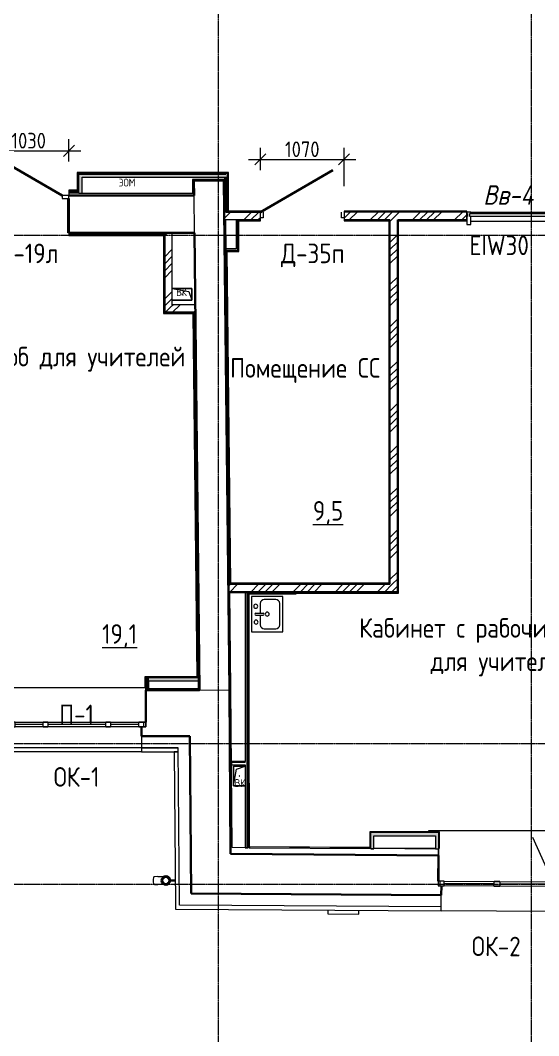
# Model space of a CAD drawing. Header units: millimetres. Extents: x -11345 to 411485, y -9810 to 73012.
# Drawn here: x 71372 to 77995, y -1941 to 11044 of the extents above; entities that cross this region are included whole.
import ezdxf

# ---------------------------------------------------------------- set-up
doc = ezdxf.new("R2010")
doc.units = ezdxf.units.MM
doc.linetypes.add('ADSK_Линия сетки', pattern=[25, 20, -2.5, 0, -2.5])
for name, color, linetype, lineweight in [('_ Окна', 7, 'Continuous', 9), ('Аннотация', 7, 'Continuous', 18), ('Витраж', 7, 'Continuous', 9), ('Двери', 7, 'Continuous', 9), ('Марки', 7, 'Continuous', 20), ('Марки дверей', 7, 'Continuous', 20), ('Марки окон', 7, 'Continuous', 20), ('Марки помещений', 7, 'Continuous', 20), ('Обобщенные модели', 7, 'Continuous', 18), ('Окна', 7, 'Continuous', 9), ('Оси', 253, 'Continuous', 9), ('Перекрытие', 7, 'Continuous', 9), ('Размеры', 7, 'Continuous', 5), ('Сантехника', 7, 'Continuous', 18), ('Стены внутренние', 7, 'Continuous', 18), ('Стены наружные', 7, 'Continuous', 18), ('Стены несущие', 7, 'Continuous', 30), ('Стены отделка', 7, 'Continuous', 30), ('Стены штриховка', 7, 'Continuous', 9)]:
    doc.layers.add(name, color=color, linetype=linetype, lineweight=lineweight)
doc.styles.add('GOST Common_2', font='GOST_Common.ttf', dxfattribs={"width": 0.9, "height": 250})
doc.styles.add('GOST Common_5', font='GOST_Common.ttf', dxfattribs={"width": 0.9, "height": 100})
doc.styles.add('GOST Common_7', font='GOST_Common.ttf', dxfattribs={"width": 0.9, "height": 200})
doc.styles.add('GOST Common_B_I', font='', dxfattribs={"width": 0.9, "height": 250})
doc.styles.get('GOST Common_B_I').set_extended_font_data('GOST Common', italic=True, bold=True)
doc.dimstyles.new('ADSK_Основной_2_мм', dxfattribs={"dimscale": 304.8, "dimtxt": 201.142999, "dimasz": 0.463911, "dimexe": 0.492126, "dimexo": 0.492126, "dimgap": 0.098425, "dimtad": 1, "dimrnd": 0.01, "dimdsep": 46, "dimtxsty": 'GOST Common_7', "dimblk1": 'OBLIQUE', "dimblk2": 'OBLIQUE', "dimsah": 1, "dimcen": 0.09, "dimdle": 0.492126, "dimazin": 2, "dimtfac": 1, "dimtdec": 4, "dimtix": 1, "dimtmove": 0, "dimatfit": 3, "dimfxl": 1, "dimtvp": 1, "dimtolj": 1, "dimtzin": 0, "dimlwd": 20, "dimlwe": 20, "dimarcsym": 2})
pattern_1 = [(0, (32053.86, 0), (406.4, 101.6), [33.528, -271.272, 33.528, -271.272, -1625.6]), (0, (32053.86, 0), (406.4, 101.6), [-609.6, 33.528, -576.072, 33.528, -271.272, -711.2]), (0, (32053.86, 0), (406.4, 101.6), [-1524, 33.528, -169.672, 33.528, -474.472]), (120, (32206.26, 50.8), (-291.18818, 301.15272), [33.528, -271.272, 33.528, -271.272, -1625.6]), (120, (32206.26, 50.8), (-291.18818, 301.15272), [-609.6, 33.528, -576.072, 33.528, -271.272, -711.2]), (120, (32206.26, 50.8), (-291.18818, 301.15272), [-1524, 33.528, -169.672, 33.528, -474.472]), (240, (32257.06, 254), (-115.21182, -402.75272), [33.528, -271.272, 33.528, -271.272, -1625.6]), (240, (32257.06, 254), (-115.21182, -402.75272), [-609.6, 33.528, -576.072, 33.528, -271.272, -711.2]), (240, (32257.06, 254), (-115.21182, -402.75272), [-1524, 33.528, -169.672, 33.528, -474.472])]

# ---------------------------------------------------------------- blocks, each defined once
blk = doc.blocks.new('Sink - Kitchen _11_ - 450 x 400mm-658719-План 1-го этажа')
at = {"layer": 'Сантехника'}
for p, q in [((241, 202), (-209, 202)), ((-209, 202), (-209, -198)), ((-209, 202), (-209, -198)), ((241, 202), (-209, 202)), ((3, 145), (3, 53)), ((28, 145), (28, 53)), ((241, -198), (241, 202)), ((241, -198), (241, 202)), ((-171, 37), (-171, -109)), ((3, 88), (-120, 88)), ((152, 88), (28, 88)), ((203, -109), (203, 37)), ((-209, -198), (241, -198)), ((-209, -198), (241, -198)), ((-120, -160), (152, -160))]:
    blk.add_line(p, q, dxfattribs=at)
for centre, radius, start, end in [((-86, 142), 25.4, 360, 180), ((-86, 142), 25.4, 180, 0), ((16, 145), 12.7, 360, 180), ((117, 147), 25.4, 360, 180), ((117, 147), 25.4, 180, 0), ((-120, 37), 50.8, 90, 180), ((16, 0), 25.4, 360, 180), ((16, 0), 25.4, 180, 0), ((16, 53), 12.7, 180, 0), ((152, 37), 50.8, 360, 90), ((-120, -109), 50.8, 180, 270), ((152, -109), 50.8, 270, 0)]:
    blk.add_arc(centre, radius, start, end, dxfattribs=at)
blk = doc.blocks.new('Прямоугольный импост - Импост структурный с накладкой - 160мм-6453686-План 1-го этажа')
at = {"layer": 'Витраж', "lineweight": 18}
for p, q in [((-50, 0), (-50, 17)), ((-50, 17), (0, 17)), ((-40, 0), (-50, 0)), ((-40, -40), (-40, 0)), ((0, 0), (-10, 0)), ((-10, 0), (-10, -40)), ((0, 17), (0, 0)), ((-50, -140), (-50, -40)), ((-50, -40), (-40, -40)), ((-10, -40), (0, -40)), ((0, -40), (0, -140)), ((0, -140), (-50, -140))]:
    blk.add_line(p, q, dxfattribs=at)
blk = doc.blocks.new('PNS_Панель прямоугольная - Нр_Стекло - 40мм-6453691-План 1-го этажа')
at = {"layer": '_ Окна'}
for p, q in [((-527.5, 40), (527.5, 40)), ((527.5, 0), (-527.5, 0))]:
    blk.add_line(p, q, dxfattribs=at)
at = {"layer": 'Окна'}
blk.add_line((-537.5, 0), (537.5, 0), dxfattribs=at)
blk = doc.blocks.new('AC_Дверь_Однопольная_Стальная - 1000х2100Н Д35п-металлическая-7230609-План 1-го этажа')
at = {"layer": 'Двери', "lineweight": 30}
blk.add_line((-535, 75), (392, 610), dxfattribs=at)
blk = doc.blocks.new('Водосток - Тип 1 _карниз больше 490мм_-5298490-План 1-го этажа')
at = {"layer": 'Обобщенные модели', "lineweight": 9}
h = blk.add_hatch(dxfattribs=at)
h.set_pattern_fill('FP_13', color=256, style=0, pattern_type=2)
h.set_pattern_definition([(314.567, (392.8, 41336.54), (106.86455, 105.2614), [])])
h.paths.add_polyline_path([(76, 171), (76, 149), (86, 129), (103, 115), (125, 110), (147, 115), (164, 129), (174, 149), (174, 171), (164, 191), (147, 205), (125, 210), (102, 204), (86, 191), (76, 171)])
at = {"layer": 'Обобщенные модели'}
for p, q in [((75, 306), (75, 264)), ((175, 264), (175, 306)), ((120, 109), (120, 40)), ((130, 40), (130, 109))]:
    blk.add_line(p, q, dxfattribs=at)
at = {"layer": 'Обобщенные модели', "flags": 128}
for points in [[(75, 173), (75, 174), (75, 177), (75, 180), (75, 183), (75, 186), (75, 190), (75, 193), (75, 197), (75, 201), (75, 205), (75, 210), (75, 214), (75, 219), (75, 224), (75, 229), (75, 234), (75, 239), (75, 245), (75, 250), (75, 256), (75, 261), (75, 264)], [(175, 264), (175, 258), (175, 252), (175, 247), (175, 242), (175, 236), (175, 231), (175, 226), (175, 221), (175, 216), (175, 212), (175, 207), (175, 203), (175, 199), (175, 195), (175, 191), (175, 188), (175, 184), (175, 181), (175, 178), (175, 175), (175, 173)]]:
    blk.add_lwpolyline(points, dxfattribs=at)
at = {"layer": 'Обобщенные модели'}
for start, end in [(90, 270), (270, 90)]:
    blk.add_arc((125, 160), 52, start, end, dxfattribs=at)
at = {"layer": 'Обобщенные модели', "lineweight": 40}
for start, end in [(90, 270), (270, 90)]:
    blk.add_arc((125, 160), 50, start, end, dxfattribs=at)
at = {"layer": 'Обобщенные модели'}
for start_param, end_param in [(4.712389, 6.283185), (3.141593, 4.712389)]:
    blk.add_ellipse((125, 306), major_axis=(-50, 0), ratio=0.309017, start_param=start_param, end_param=end_param, dxfattribs=at)
blk = doc.blocks.new('АС_Дверь_Однопольная_Алюминиевая - 1030х2200 алюм ост с мат_плёнкой Д19л-4850132-План 1-го этажа')
at = {"layer": 'Двери'}
for p, q in [((-303, -200), (-390, -200)), ((-390, -200), (-390, -240)), ((-390, -240), (-303, -240)), ((-303, -240), (-303, -200)), ((640, -200), (553, -200)), ((553, -200), (553, -240)), ((553, -240), (640, -240)), ((640, -240), (640, -200))]:
    blk.add_line(p, q, dxfattribs=at)
at = {"layer": 'Двери', "lineweight": 30}
blk.add_line((-303, -240), (438, -668), dxfattribs=at)
blk = doc.blocks.new('GM_Отверстие прямоугольное _в плите_ - Отверстие-1400775-План 1-го этажа')
at = {"layer": 'Обобщенные модели'}
for p, q in [((-75, -125), (-75, 125)), ((-75, 125), (73, 125)), ((73, 125), (-75, 125)), ((-75, 125), (-75, -125)), ((-75, -125), (-38, 88)), ((-38, 88), (73, 124)), ((73, -125), (-75, -125)), ((-75, -125), (73, -125))]:
    blk.add_line(p, q, dxfattribs=at)
for start, end in [(360, 180), (180, 360), (60, 165), (300, 360), (195, 270)]:
    blk.add_arc((0, 0), 2.5, start, end, dxfattribs=at)
blk = doc.blocks.new('окно трехпол с фрамугой - 1740 и 1760 -2300_h___нов_ ок1-2142734-План 1-го этажа')
at = {"layer": '_ Окна', "lineweight": 18}
for p, q in [((-880, 115), (-880, 175)), ((-880, 175), (-790, 175)), ((-790, 175), (-790, 115)), ((-430, 115), (-430, 175)), ((-430, 175), (-370, 175)), ((-370, 175), (-370, 115)), ((370, 115), (370, 175)), ((370, 175), (430, 175)), ((430, 175), (430, 115)), ((790, 175), (790, 115)), ((880, 175), (790, 175)), ((880, 115), (880, 175)), ((-790, 115), (-880, 115)), ((-370, 115), (-430, 115)), ((430, 115), (370, 115)), ((790, 115), (880, 115))]:
    blk.add_line(p, q, dxfattribs=at)
at = {"layer": '_ Окна'}
for p, q in [((-850, 115), (-850, 175)), ((-790, 145), (-430, 145)), ((-370, 145), (370, 145)), ((430, 145), (790, 145)), ((850, 115), (850, 175))]:
    blk.add_line(p, q, dxfattribs=at)
at = {"layer": 'Окна'}
for p, q in [((-880, 175), (-880, 115)), ((-790, 175), (-880, 175)), ((-790, 175), (-430, 175)), ((-370, 175), (-430, 175)), ((-370, 175), (370, 175)), ((430, 175), (370, 175)), ((430, 175), (790, 175)), ((880, 175), (790, 175)), ((880, 115), (880, 175)), ((-880, 115), (-790, 115)), ((-430, 115), (-790, 115)), ((-430, 115), (-370, 115)), ((370, 115), (-370, 115)), ((370, 115), (430, 115)), ((790, 115), (430, 115)), ((790, 115), (880, 115))]:
    blk.add_line(p, q, dxfattribs=at)
blk = doc.blocks.new('окна_rehau_двупольное_2_фрамуги - 1460х2440 _нов_-3905278-План 1-го этажа')
at = {"layer": '_ Окна', "lineweight": 18}
for p, q in [((-750, 75), (-750, 135)), ((-750, 135), (-674, 135)), ((-674, 135), (-674, 75)), ((-38, 75), (-38, 135)), ((-38, 135), (38, 135)), ((38, 135), (38, 75)), ((674, 135), (674, 75)), ((750, 135), (674, 135)), ((750, 75), (750, 135)), ((-674, 75), (-750, 75)), ((38, 75), (-38, 75)), ((674, 75), (750, 75))]:
    blk.add_line(p, q, dxfattribs=at)
at = {"layer": '_ Окна'}
for p, q in [((-730, 75), (-730, 135)), ((730, 75), (730, 135)), ((-674, 105), (-38, 105)), ((38, 105), (674, 105))]:
    blk.add_line(p, q, dxfattribs=at)
at = {"layer": 'Окна'}
for p, q in [((-750, 135), (-750, 75)), ((-674, 135), (-750, 135)), ((-674, 135), (-38, 135)), ((38, 135), (-38, 135)), ((38, 135), (674, 135)), ((750, 135), (674, 135)), ((750, 75), (750, 135)), ((-750, 75), (-674, 75)), ((-38, 75), (-674, 75)), ((-38, 75), (38, 75)), ((674, 75), (38, 75)), ((674, 75), (750, 75))]:
    blk.add_line(p, q, dxfattribs=at)
blk = doc.blocks.new('Прямоугольный импост - Импост структурный с накладкой - 100мм-6196072-План 1-го этажа')
at = {"layer": 'Витраж'}
for p, q in [((45075, 8592), (46130, 8592)), ((45075, 8475), (46130, 8475))]:
    blk.add_line(p, q, dxfattribs=at)
blk = doc.blocks.new('GM_Отверстие прямоугольное _в плите_ - Отверстие-V77-План 1-го этажа')
at = {"layer": 'Обобщенные модели'}
for p, q in [((-75, -125), (-75, 125)), ((-75, 125), (75, 125)), ((75, 125), (-75, 125)), ((-75, 125), (-75, -125)), ((-75, -125), (-37.5, 87.5)), ((-37.5, 87.5), (75, 125)), ((75, 125), (75, -125)), ((75, -125), (75, 125))]:
    blk.add_line(p, q, dxfattribs=at)
for start, end in [(360, 180), (180, 360), (60, 165), (300, 360), (195, 270)]:
    blk.add_arc((0, 0), 2.5, start, end, dxfattribs=at)
blk = doc.blocks.new('_Oblique')
at = {"color": 0, "linetype": 'ByBlock', "lineweight": -2}
blk.add_line((-0.5, -0.5), (0.5, 0.5), dxfattribs=at)
blk = doc.blocks.new('DIMBLOCK55-План 1-го этажа')
at = {"layer": 'Defpoints', "color": 0, "transparency": 16777216}
for p in [(75509, 9265), (74439, 8976), (75509, 8774)]:
    blk.add_point(p, dxfattribs=at)
at = {"layer": 'Размеры', "color": 0, "transparency": 16777216}
for p, q in [((74439, 9126), (74439, 9415)), ((75509, 8924), (75509, 9415)), ((74289, 9265), (75659, 9265))]:
    blk.add_line(p, q, dxfattribs=at)
at = {"layer": 'Размеры', "color": 0, "transparency": 16777216, "xscale": 141.4, "yscale": 141.4, "zscale": 141.4, "rotation": 180}
blk.add_blockref('_Oblique', (74439, 9265), dxfattribs=at)
at = {"layer": 'Размеры', "color": 0, "transparency": 16777216, "xscale": 141.4, "yscale": 141.4, "zscale": 141.4}
blk.add_blockref('_Oblique', (75509, 9265), dxfattribs=at)
at = {"layer": 'Размеры', "color": 0, "lineweight": 20, "transparency": 16777216, "insert": (74974, 9395), "char_height": 200, "width": 560.47, "attachment_point": 5, "style": 'GOST Common_7'}
blk.add_mtext('\\A1;1070', dxfattribs=at)
blk = doc.blocks.new('DIMBLOCK56-План 1-го этажа')
at = {"layer": 'Defpoints', "color": 0, "transparency": 16777216}
for p in [(71993, 9375), (70963, 9019), (71993, 9087)]:
    blk.add_point(p, dxfattribs=at)
at = {"layer": 'Размеры', "color": 0, "transparency": 16777216}
for p, q in [((70963, 9169), (70963, 9525)), ((71993, 9237), (71993, 9525)), ((70813, 9375), (72143, 9375))]:
    blk.add_line(p, q, dxfattribs=at)
at = {"layer": 'Размеры', "color": 0, "transparency": 16777216, "xscale": 141.4, "yscale": 141.4, "zscale": 141.4, "rotation": 180}
blk.add_blockref('_Oblique', (70963, 9375), dxfattribs=at)
at = {"layer": 'Размеры', "color": 0, "transparency": 16777216, "xscale": 141.4, "yscale": 141.4, "zscale": 141.4}
blk.add_blockref('_Oblique', (71993, 9375), dxfattribs=at)
at = {"layer": 'Размеры', "color": 0, "lineweight": 20, "transparency": 16777216, "insert": (71478, 9505), "char_height": 200, "width": 560.47, "attachment_point": 5, "style": 'GOST Common_7'}
blk.add_mtext('\\A1;1030', dxfattribs=at)
blk = doc.blocks.new('оси')
at = {"layer": 'Оси', "linetype": 'ADSK_Линия сетки'}
for p, q in [((52350, -6855.047), (52350, 46377.998)), ((48350, -6855.047), (48350, 23512.013)), ((-5146.135, 10450), (62505.288, 10450)), ((-5146.135, 3950), (56550.042, 3950)), ((-5146.135, 2150), (56868.493, 2150))]:
    blk.add_line(p, q, dxfattribs=at)

msp = doc.modelspace()

# ---------------------------------------------------------------- hatches: boundary and pattern name
at = {"layer": 'Стены внутренние'}
for points in [[(73970.6199, 9037.79258), (74019.67491, 9037.79258), (74019.67491, 9077.79258), (72119.99442, 9077.79258), (72119.99442, 9037.79258), (73902.94963, 9037.79258)], [(72159.99442, 8835.20911), (72159.99442, 9037.79258), (72119.99442, 9037.79258), (72119.99442, 8835.20911)], [(73013.99151, 2498.2316), (73013.99151, 2638.2316), (72973.99151, 2638.2316), (72973.99151, 2498.2316)], [(73609.16375, 2598.2316), (73641.50162, 2598.2316), (73641.0582, 2638.2316), (73013.99151, 2638.2316), (73013.99151, 2598.2316), (73598.01656, 2598.2316)], [(75888.67931, 451.16534), (75888.67931, 655.57524), (75848.67931, 655.57524), (75849.4151, 451.44027)], [(75984.75089, 615.57524), (76715.42698, 615.57524), (76715.42698, 655.57524), (75888.67931, 655.57524), (75888.67931, 615.57524)], [(76675.42698, 448.36447), (76715.42698, 448.36447), (76715.42698, 615.57524), (76675.42698, 615.57524), (76675.42698, 451.44543)]]:
    msp.add_hatch(color=256, dxfattribs=at).paths.add_polyline_path(points)
at = {"layer": 'Стены внутренние', "lineweight": 9}
h = msp.add_hatch(dxfattribs=at)
h.set_pattern_fill('FP_12', color=256, style=0, pattern_type=2)
h.set_pattern_definition(pattern_1)
h.paths.add_polyline_path([(74010.67491, 8592.01094), (74010.67491, 9037.79258), (73995.67491, 9037.79258), (73995.74525, 8592.01094)])
h = msp.add_hatch(dxfattribs=at)
h.set_pattern_fill('FP_12', color=256, style=0, pattern_type=2)
h.set_pattern_definition(pattern_1)
h.paths.add_polyline_path([(70962.86393, 8835.20911), (70962.86393, 8850.20911), (69767.86393, 8850.20911), (69767.86393, 8835.20911), (70706.82102, 8835.20911)])
h.paths.add_polyline_path([(64373.30516, 8835.20911), (68167.86393, 8835.20911), (68167.86393, 8850.20911), (63687.86393, 8850.20911), (63687.86393, 8835.20911)])
h.paths.add_polyline_path([(71992.86393, 8835.20911), (72119.99442, 8835.20911), (72119.99442, 8850.20911), (71992.86393, 8850.20911)])
h.paths.add_polyline_path([(45372.7576, 8835.20911), (45696.86393, 8835.20911), (45696.86393, 8850.20911), (41999.86393, 8850.20911), (41999.86393, 8835.20911), (43261.58565, 8835.20911)])
h.paths.add_polyline_path([(47296.86393, 8835.20911), (53508.98007, 8835.20911), (53508.98007, 8850.20911), (47296.86393, 8850.20911)])
h.paths.add_polyline_path([(40397.14953, 8835.20911), (40399.86393, 8835.20911), (40399.86393, 8850.20911), (39617.95046, 8850.20911), (39617.95046, 8835.20911), (40094.82773, 8835.20911)])
h.paths.add_polyline_path([(56984.20333, 8835.20911), (57611.39801, 8835.20911), (57611.39801, 8850.20911), (55408.98007, 8850.20911), (55408.98007, 8835.20911), (56872.6581, 8835.20911)])
h.paths.add_polyline_path([(62167.86393, 8835.20911), (62167.86393, 8850.20911), (59551.39801, 8850.20911), (59551.39801, 8835.20911), (61734.34022, 8835.20911)])
h = msp.add_hatch(dxfattribs=at)
h.set_pattern_fill('ANSI34', color=256, scale=20)
h.paths.add_polyline_path([(74438.86393, 8592.01094), (73975.08228, 8592.01094), (73976.19083, 8492.01094), (74438.86393, 8492.01094)])
h.paths.add_polyline_path([(76093.86393, 3832.05696), (76193.86393, 3832.05696), (76193.86393, 8295), (76093.86393, 8295), (76093.86393, 4304.23113)])
h.paths.add_polyline_path([(77076.36393, 8492.01094), (77076.36393, 8592.01094), (75508.86393, 8592.01094), (75508.86393, 8492.01094), (76093.86393, 8492.01094), (76093.86393, 8295), (76193.86393, 8295), (76193.86393, 8492.01094)])
h = msp.add_hatch(dxfattribs=at)
h.set_pattern_fill('ANSI34', color=256, scale=20, style=0)
h.paths.add_polyline_path([(73213.29438, 8325.20911), (73313.29438, 8325.20911), (73313.29438, 7307.64233), (73213.29438, 7307.64233)])
h = msp.add_hatch(dxfattribs=at)
h.set_pattern_fill('ANSI34', color=256, scale=20, style=0)
h.paths.add_polyline_path([(73609.29677, 7307.64233), (73608.18823, 7407.64233), (73313.29438, 7407.64233), (73313.29438, 7307.64233)])
h = msp.add_hatch(dxfattribs=at)
h.set_pattern_fill('ANSI34', color=256, scale=20, style=0)
h.paths.add_polyline_path([(76193.86393, 3732.05696), (76193.86393, 3832.05696), (74027.84865, 3832.05696), (74028.9572, 3732.05696), (76093.86393, 3732.05696)])

# ---------------------------------------------------------------- linework, layer by layer
at = {"layer": 'Аннотация', "lineweight": 9}
msp.add_line((77915.38365, 598.59955), (78587.65934, -900.383), dxfattribs=at)
at = {"layer": 'Перекрытие'}
for p, q in [((73980.07163, 9037.79258), (73980.42903, 9009.73152)), ((71979.86393, 8325.20911), (71979.86393, 8765.20911)), ((74473.86393, 8592.01094), (74473.86393, 8517.01094)), ((75473.86393, 8517.01094), (75473.86393, 8592.01094)), ((74473.86393, 8517.01094), (74438.86393, 8517.01094)), ((75508.86393, 8517.01094), (75473.86393, 8517.01094)), ((71992.86393, 8325.20911), (71979.86393, 8325.20911)), ((78247.96772, 677.57524), (76587.96772, 677.57524)), ((76587.96772, 677.57524), (76587.96772, 667.57524)), ((75888.67931, 463.16563), (76675.42698, 457.6567)), ((76715.12598, 445.37842), (76718.23796, 35.34658))]:
    msp.add_line(p, q, dxfattribs=at)
at = {"layer": 'Стены наружные'}
for p, q in [((71213.99151, 2510.2316), (72961.99151, 2510.2316)), ((72918.99151, 1738.2316), (71278.99151, 1738.2316)), ((72918.99151, 1688.2316), (71278.99151, 1688.2316)), ((78164.55874, -354.79011), (76749.59343, -344.88229))]:
    msp.add_line(p, q, dxfattribs=at)
at = {"layer": 'Стены несущие'}
for p, q in [((73970.6199, 8994.55425), (73590.64324, 8990.34203)), ((73590.64324, 8990.34203), (73592.69553, 8805.20911)), ((74042.85645, 2478.2316), (73970.6199, 8994.55425)), ((71992.86393, 8805.20911), (73592.69553, 8805.20911)), ((71992.86393, 8765.20911), (71992.86393, 8325.20911)), ((76193.86393, 3732.05696), (76193.86393, 8492.01094)), ((71992.86393, 8325.20911), (73598.01656, 8325.20911)), ((73213.29438, 8325.20911), (73213.29438, 7307.64233)), ((73598.01656, 8325.20911), (73662.8331, 2478.2316)), ((73213.29438, 7307.64233), (73609.29677, 7307.64233)), ((74028.9572, 3732.05696), (76193.86393, 3732.05696)), ((72973.99151, 2478.2316), (72973.99151, 2068.2316)), ((73662.8331, 2478.2316), (72973.99151, 2478.2316)), ((74058.6962, 383.97722), (74042.85645, 2478.2316)), ((72918.99151, 2008.2316), (72918.99151, 1888.2316)), ((72918.99151, 1888.2316), (73537.30429, 1888.2316)), ((73537.30429, 1888.2316), (73552.51225, -122.4909)), ((76714.56582, 365.38039), (74058.6962, 383.97722)), ((74058.6962, 383.97722), (76713.56585, 365.38739)), ((76712.25516, 35.38848), (76714.56582, 365.38039)), ((73552.51225, -122.4909), (76750.99382, -144.88719)), ((76710.83507, -24.60305), (76711.83504, -24.61005)), ((76750.99382, -144.88719), (76751.83406, -24.89013))]:
    msp.add_line(p, q, dxfattribs=at)
at = {"layer": 'Стены отделка', "lineweight": 9}
for p, q in [((74030.67491, 9097.79258), (72099.99442, 9097.79258)), ((72099.99442, 9097.79258), (72099.99442, 8870.20911)), ((74030.67491, 8604.01094), (74030.67491, 9097.79258)), ((72119.99442, 9077.79258), (73995.67491, 9077.79258)), ((72119.99442, 8835.20911), (72119.99442, 9077.79258)), ((72159.99442, 9037.79258), (73995.67491, 9037.79258)), ((72159.99442, 8835.20911), (72159.99442, 9037.79258)), ((73991.36399, 9009.73152), (73570.64888, 9009.73152)), ((73570.64888, 9009.73152), (73570.64888, 8989.73152)), ((73570.64888, 8989.73152), (73991.36399, 8989.73152)), ((73590.64994, 8989.7756), (73570.65156, 8989.52089)), ((73570.65156, 8989.52089), (73572.61947, 8835.01102)), ((73592.61785, 8835.26573), (73590.64994, 8989.7756)), ((73990.67914, 8990.03031), (73970.68076, 8989.7756)), ((73970.68076, 8989.7756), (73975.74687, 8592.01094)), ((73995.74525, 8592.26565), (73990.67914, 8990.03031)), ((73991.36399, 8989.73152), (73991.36399, 9009.73152)), ((73995.67491, 9037.79258), (73995.67491, 8592.01094)), ((71992.86393, 8870.20911), (71992.86393, 8805.20911)), ((72099.99442, 8870.20911), (71992.86393, 8870.20911)), ((72119.99442, 8835.20911), (73593.00066, 8835.20911)), ((73572.61947, 8835.01102), (73592.61785, 8835.26573)), ((73593.00066, 8805.20911), (73593.00066, 8835.20911)), ((73592.69553, 8805.20911), (73593.00066, 8805.20911)), ((74438.86393, 8604.01094), (74030.67491, 8604.01094)), ((74438.86393, 8480.01094), (74438.86393, 8604.01094)), ((75508.86393, 8604.01094), (75508.86393, 8480.01094)), ((77076.36393, 8604.01094), (75508.86393, 8604.01094)), ((77076.36393, 8480.01094), (77076.36393, 8604.01094)), ((74047.84988, 3832.05696), (73996.19206, 8492.01094)), ((74130.18447, 8492.01094), (74130.18447, 8119.85887)), ((74150.18447, 8099.85887), (74150.18447, 8492.01094)), ((74162.18447, 8480.01094), (74438.86393, 8480.01094)), ((74162.18447, 8089.85887), (74162.18447, 8480.01094)), ((75508.86393, 8480.01094), (76081.86393, 8480.01094)), ((76081.86393, 8480.01094), (76081.86393, 3844.05696)), ((76093.86393, 8492.01094), (76093.86393, 3832.05696)), ((76205.86393, 8480.01094), (77076.36393, 8480.01094)), ((76205.86393, 3722.05696), (76205.86393, 8480.01094)), ((71992.86393, 8325.20911), (71992.86393, 8293.20911)), ((73313.29438, 7407.64233), (73313.29438, 8325.20911)), ((71992.86393, 8293.20911), (73201.29438, 8293.20911)), ((73201.29438, 8293.20911), (73201.29438, 7297.64233)), ((74130.18447, 8119.85887), (74000.31754, 8119.85887)), ((74150.18447, 8099.85887), (74000.31754, 8099.85887)), ((74059.71759, 3844.05696), (74012.67301, 8087.85887)), ((74012.67301, 8087.85887), (74160.18447, 8087.85887)), ((73608.18823, 7407.64233), (73313.29438, 7407.64233)), ((73203.29438, 7295.64233), (73577.42577, 7295.82864)), ((73577.42577, 7295.82864), (73628.92443, 2650.2316)), ((73589.4064, 7297.64233), (73642.61016, 2498.2316)), ((74027.84865, 3832.05696), (76093.86393, 3832.05696)), ((76081.86393, 3844.05696), (74059.71759, 3844.05696)), ((74062.66984, 2495.17625), (74048.95842, 3732.05696)), ((74243.86393, 3707.05696), (74243.86393, 1564.9035)), ((74283.86393, 462.40252), (74283.86393, 3722.05696)), ((74285.54565, 3720.05696), (74285.54565, 462.39074)), ((74285.54565, 3720.05696), (76203.86393, 3720.05696)), ((74297.54565, 1289.47524), (74297.54565, 3708.05696)), ((74297.54565, 3708.05696), (74895.54565, 3708.05696)), ((72961.99151, 2648.2316), (72961.99151, 2510.2316)), ((73628.92443, 2650.2316), (72963.99151, 2650.2316)), ((72973.99151, 2638.2316), (73661.05943, 2638.2316)), ((72973.99151, 2478.2316), (72973.99151, 2638.2316)), ((73013.99151, 2598.2316), (73661.50284, 2598.2316)), ((73013.99151, 2498.2316), (73013.99151, 2598.2316)), ((72961.99151, 2510.2316), (72973.99151, 2510.2316)), ((72973.99151, 2498.2316), (73642.61016, 2498.2316)), ((73663.38957, 2498.2316), (73662.61139, 2498.2316)), ((73662.8331, 2478.2316), (73663.38957, 2478.2316)), ((73663.38957, 2478.2316), (73663.38957, 2498.2316)), ((74042.72941, 2495.02817), (74058.09108, 463.98342)), ((74078.09271, 463.84336), (74062.72884, 2495.17944)), ((72918.99151, 1888.2316), (72918.99151, 1688.2316)), ((72919.99151, 1738.2316), (72918.99151, 1738.2316)), ((72918.99151, 1688.2316), (73388.43451, 1688.2316)), ((73388.81267, 1688.23303), (73338.8141, 1687.85487)), ((73388.43451, 1688.2316), (73388.43451, 1738.2316)), ((73403.63462, -271.45211), (73388.43451, 1738.2316)), ((73338.8141, 1687.85487), (73353.63054, -271.10198)), ((74243.86393, 1564.9035), (74070.06745, 1564.9035)), ((74070.06745, 1564.9035), (74070.06745, 1524.9035)), ((74070.06745, 1524.9035), (74243.86393, 1524.9035)), ((74243.86393, 1524.9035), (74243.86393, 462.40252)), ((74301.44565, 1289.47524), (74297.54565, 1289.47524)), ((74301.44565, 474.2797), (74301.44565, 1289.47524)), ((75836.67931, 665.57524), (75836.67931, 463.52975)), ((76725.42698, 667.57524), (75838.67931, 667.57524)), ((76715.42698, 655.57524), (75848.67931, 655.57524)), ((75848.67931, 448.36447), (75848.67931, 655.57524)), ((76715.42698, 655.57524), (76715.42698, 448.36447)), ((76727.42698, 457.29258), (76727.42698, 665.57524)), ((75888.67931, 615.57524), (76675.42698, 615.57524)), ((75888.67931, 448.36447), (75888.67931, 615.57524)), ((76675.42698, 615.57524), (76675.42698, 448.36447)), ((74058.57549, 463.98002), (74058.01533, 383.98199)), ((74058.09108, 463.98342), (74058.57549, 463.98002)), ((74295.54565, 462.32072), (74078.09271, 463.84336)), ((74243.86393, 462.40252), (74283.86393, 462.40252)), ((75836.67931, 463.52975), (74301.44565, 474.2797)), ((76715.12598, 445.37842), (75848.67931, 451.44543)), ((75848.67931, 448.36447), (75888.67931, 448.36447)), ((76675.42698, 448.36447), (76715.42698, 448.36447)), ((76714.56582, 365.38039), (76715.12598, 445.37842)), ((76715.42698, 457.37661), (76727.42698, 457.29258)), ((74058.01533, 383.98199), (74058.6962, 383.97722)), ((76713.56585, 365.38739), (76714.56582, 365.38039)), ((76749.59343, -344.88229), (76750.99382, -144.88719)), ((73353.63054, -271.10198), (73353.28044, -321.10075)), ((73353.28044, -321.10075), (76749.59343, -344.88229)), ((75299.18935, -334.72632), (75298.83925, -384.7251)), ((75298.83925, -384.7251), (75698.82944, -387.52589)), ((75698.82944, -387.52589), (75699.17954, -337.52712)), ((76749.94353, -294.88351), (76748.94355, -294.87651))]:
    msp.add_line(p, q, dxfattribs=at)
at = {"layer": 'Стены штриховка'}
for p, q in [((74019.67491, 9086.79258), (72110.99442, 9086.79258)), ((72110.99442, 8859.20911), (72110.99442, 9086.79258)), ((73995.67491, 9037.79258), (74019.67491, 9037.79258)), ((74010.67491, 8592.01094), (74010.67491, 9037.79258)), ((74019.67491, 8592.01094), (74019.67491, 9086.79258)), ((72110.99442, 8859.20911), (71992.86393, 8859.20911)), ((72119.99442, 8850.20911), (71992.86393, 8850.20911)), ((72119.99442, 8835.20911), (71992.86393, 8835.20911)), ((73598.01656, 8325.20911), (73592.69553, 8805.20911)), ((73995.67491, 8592.01094), (74438.86393, 8592.01094)), ((74030.67491, 8592.01094), (74030.67491, 8604.01094)), ((74438.86393, 8602.01094), (74030.67491, 8602.01094)), ((77076.36393, 8602.01094), (75508.86393, 8602.01094)), ((77078.86393, 8592.01094), (75508.86393, 8592.01094)), ((74438.86393, 8492.01094), (73976.19083, 8492.01094)), ((74160.18447, 8482.01094), (74438.86393, 8482.01094)), ((74160.18447, 8087.85887), (74160.18447, 8482.01094)), ((76093.86393, 8492.01094), (75508.86393, 8492.01094)), ((75508.86393, 8482.01094), (76083.86393, 8482.01094)), ((76083.86393, 8482.01094), (76083.86393, 3842.05696)), ((77076.36393, 8492.01094), (76193.86393, 8492.01094)), ((76203.86393, 8482.01094), (77076.36393, 8482.01094)), ((76203.86393, 3720.05696), (76203.86393, 8482.01094)), ((73213.29438, 8305.20911), (71992.86393, 8305.20911)), ((71992.86393, 8295.20911), (73203.29438, 8295.20911)), ((73203.29438, 8295.20911), (73203.29438, 7295.64233)), ((74057.73964, 3842.05696), (74010.65072, 8089.85887)), ((74010.65072, 8089.85887), (74162.18447, 8089.85887)), ((74160.18447, 8087.85887), (74162.18447, 8087.85887)), ((74162.18447, 8087.85887), (74162.18447, 8089.85887)), ((73201.29438, 7297.64233), (73201.29438, 7295.64233)), ((73201.29438, 7295.64233), (73203.29438, 7295.64233)), ((73203.29438, 7297.64233), (73589.4064, 7297.64233)), ((73213.29438, 7307.64233), (73213.29438, 7309.64233)), ((73215.29438, 7307.64233), (73213.29438, 7307.64233)), ((73579.40579, 7297.64233), (73630.94673, 2648.2316)), ((76083.86393, 3842.05696), (74057.73964, 3842.05696)), ((74243.86393, 3732.05696), (74243.86393, 3707.05696)), ((74270.86393, 462.40252), (74270.86393, 3732.05696)), ((74283.86393, 3722.05696), (76205.86393, 3722.05696)), ((74295.54565, 1289.47524), (74295.54565, 3710.05696)), ((74295.54565, 3710.05696), (74895.54565, 3710.05696)), ((74895.54565, 3708.05696), (74895.54565, 3720.05696)), ((76203.86393, 3720.05696), (76205.86393, 3720.05696)), ((76205.86393, 3720.05696), (76205.86393, 3722.05696)), ((72963.99151, 2650.2316), (72961.99151, 2650.2316)), ((72961.99151, 2650.2316), (72961.99151, 2648.2316)), ((73630.94673, 2648.2316), (72961.99151, 2648.2316)), ((72963.99151, 2650.2316), (72963.99151, 2510.2316)), ((73662.8798, 2474.01937), (73662.8331, 2478.2316)), ((74042.85645, 2478.2316), (73662.8798, 2474.01937)), ((72918.99151, 1738.2316), (73388.43451, 1738.2316)), ((73388.43451, 1738.2316), (72919.99151, 1738.2316)), ((74243.86393, 1551.9035), (74243.86393, 1564.9035)), ((74243.86393, 1551.9035), (74070.06745, 1551.9035)), ((74285.54565, 1289.47524), (74297.54565, 1289.47524)), ((74294.54565, 1289.47524), (74294.54565, 474.32802)), ((75838.67931, 667.57524), (75836.67931, 667.57524)), ((75836.67931, 667.57524), (75836.67931, 665.57524)), ((76727.42698, 665.57524), (75836.67931, 665.57524)), ((75838.67931, 667.57524), (75838.67931, 461.51569)), ((76725.42698, 457.30659), (76725.42698, 667.57524)), ((76727.42698, 667.57524), (76725.42698, 667.57524)), ((76727.42698, 665.57524), (76727.42698, 667.57524)), ((74295.54565, 462.32072), (75848.67931, 451.44543)), ((74301.44565, 474.2797), (74301.44565, 462.27941)), ((75838.67931, 461.51569), (74301.44565, 472.27965)), ((76748.94355, -294.87651), (73403.63462, -271.45211))]:
    msp.add_line(p, q, dxfattribs=at)

# ---------------------------------------------------------------- block references
msp.add_blockref('оси', (25553.42928, -2155))
at = {"layer": '_ Окна', "rotation": 180}
msp.add_blockref('PNS_Панель прямоугольная - Нр_Стекло - 40мм-6453691-План 1-го этажа', (77653.86393, 8575.01094), dxfattribs=at)
at = {"layer": 'Витраж', "extrusion": (0, 0, -1)}
msp.add_blockref('Прямоугольный импост - Импост структурный с накладкой - 160мм-6453686-План 1-го этажа', (-77076.36393, 8575.01094), dxfattribs=at)
at = {"layer": 'Витраж'}
msp.add_blockref('Прямоугольный импост - Импост структурный с накладкой - 100мм-6196072-План 1-го этажа', (32051.36393, 0), dxfattribs=at)
at = {"layer": 'Двери', "rotation": 180}
msp.add_blockref('АС_Дверь_Однопольная_Алюминиевая - 1030х2200 алюм ост с мат_плёнкой Д19л-4850132-План 1-го этажа', (71602.86393, 8565.20911), dxfattribs=at)
at = {"layer": 'Двери', "color": 8, "true_color": 0x7f7f7f}
msp.add_blockref('AC_Дверь_Однопольная_Стальная - 1000х2100Н Д35п-металлическая-7230609-План 1-го этажа', (74973.86393, 8517.01094), dxfattribs=at)
at = {"layer": 'Обобщенные модели'}
for name, p, rotation in [('GM_Отверстие прямоугольное _в плите_ - Отверстие-V77-План 1-го этажа', (73438.29438, 7539.64233), 269.9999999999994), ('Водосток - Тип 1 _карниз больше 490мм_-5298490-План 1-го этажа', (73392.18747, -80.15516), 90.43334442127687)]:
    msp.add_blockref(name, p, dxfattribs=dict(at, rotation=rotation))
msp.add_blockref('GM_Отверстие прямоугольное _в плите_ - Отверстие-1400775-План 1-го этажа', (74170.54565, 1379.86567), dxfattribs=at)
at = {"layer": 'Окна'}
for name, p, rotation in [('окно трехпол с фрамугой - 1740 и 1760 -2300_h___нов_ ок1-2142734-План 1-го этажа', (72093.99151, 2183.2316), 180), ('окна_rehau_двупольное_2_фрамуги - 1460х2440 _нов_-3905278-План 1-го этажа', (77462.76193, 105.13514), 179.5988121538022)]:
    msp.add_blockref(name, p, dxfattribs=dict(at, rotation=rotation))
at = {"layer": 'Сантехника', "rotation": 89.99999999999933}
msp.add_blockref('Sink - Kitchen _11_ - 450 x 400mm-658719-План 1-го этажа', (74526.09105, 3433.786), dxfattribs=at)

# ---------------------------------------------------------------- texts
at = {"layer": 'Аннотация', "color": 251, "lineweight": 9, "true_color": 0x4b4b4b, "char_height": 100, "attachment_point": 1, "line_spacing_factor": 1.022766, "style": 'GOST Common_5'}
for s, insert, width in [('\\pxt3.6,7.2,10.8,14.4,18,21.6,25.2,28.8,32.4,36,39.6,43.2,46.8,50.4,54,57.6,61.2,64.8,68.4,72,75.6,79.2,82.8,86.4,90,93.6,97.2,100.8,104.4,108,111.6,115.2;{ЭОМ}', (72628.07794, 9018.91048), 240.885), ('\\pxt3.6,7.2,10.8,14.4,18,21.6,25.2,28.8,32.4,36,39.6,43.2,46.8,50.4,54,57.6,61.2,64.8,68.4,72,75.6,79.2,82.8,86.4,90,93.6,97.2,100.8,104.4,108,111.6,115.2;{ВК}', (73362.21186, 7617.20548), 156.348), ('\\pxt3.6,7.2,10.8,14.4,18,21.6,25.2,28.8,32.4,36,39.6,43.2,46.8,50.4,54,57.6,61.2,64.8,68.4,72,75.6,79.2,82.8,86.4,90,93.6,97.2,100.8,104.4,108,111.6,115.2;{ВК}', (74109.35577, 1340.17746), 156.348)]:
    msp.add_mtext(s, dxfattribs=dict(at, insert=insert, width=width))
at = {"layer": 'Аннотация', "color": 1, "lineweight": 9, "true_color": 0xff0000, "insert": (77109.72127, 8291.76686), "char_height": 250, "width": 811.737, "attachment_point": 1, "line_spacing_factor": 1.022766, "style": 'GOST Common_2'}
msp.add_mtext('\\pxt1.44,2.88,4.32,5.76,7.2,8.64,10.08,11.52,12.96,14.4,15.84,17.28,18.72,20.16,21.6,23.04,24.48,25.92,27.36,28.8,30.24,31.68,33.12,34.56,36,37.44,38.88,40.32,41.76,43.2,44.64,46.08;{EIW30}', dxfattribs=at)
at = {"layer": 'Марки', "lineweight": 9, "insert": (77604.87204, 8809.92328), "char_height": 250, "width": 720, "attachment_point": 5, "line_spacing_factor": 1.022766, "style": 'GOST Common_B_I'}
msp.add_mtext('\\pxqc,t4.572,9.144,13.716,18.288,22.86,27.432,32.004,36.576,41.148,45.72,50.292,54.864,59.436,64.008,68.58,73.152,77.724,82.296,86.868,91.44,96.012,100.584,105.156,109.728,114.3,118.872,123.444,128.016,132.588,137.16,141.732,146.304;{Вв-4}', dxfattribs=at)
at = {"layer": 'Марки дверей', "lineweight": 9, "char_height": 250, "attachment_point": 5, "line_spacing_factor": 1.022766, "style": 'GOST Common_2'}
for s, insert, width in [('\\pxqc,t1.8,3.6,5.4,7.2,9,10.8,12.6,14.4,16.2,18,19.8,21.6,23.4,25.2,27,28.8,30.6,32.4,34.2,36,37.8,39.6,41.4,43.2,45,46.8,48.6,50.4,52.2,54,55.8,57.6;{Д-19л}', (71474.25653, 8037.6195), 803.7), ('\\pxqc,t1.8,3.6,5.4,7.2,9,10.8,12.6,14.4,16.2,18,19.8,21.6,23.4,25.2,27,28.8,30.6,32.4,34.2,36,37.8,39.6,41.4,43.2,45,46.8,48.6,50.4,52.2,54,55.8,57.6;{Д-35п}', (75107.86868, 8037.6195), 851.4)]:
    msp.add_mtext(s, dxfattribs=dict(at, insert=insert, width=width))
at = {"layer": 'Марки окон', "lineweight": 9, "char_height": 250, "attachment_point": 5, "line_spacing_factor": 1.022766, "style": 'GOST Common_2'}
for s, insert, width in [('\\pxqc,t1.8,3.6,5.4,7.2,9,10.8,12.6,14.4,16.2,18,19.8,21.6,23.4,25.2,27,28.8,30.6,32.4,34.2,36,37.8,39.6,41.4,43.2,45,46.8,48.6,50.4,52.2,54,55.8,57.6;{П-1}', (72090.83411, 2167.22589), 458.1), ('\\pxqc,t1.8,3.6,5.4,7.2,9,10.8,12.6,14.4,16.2,18,19.8,21.6,23.4,25.2,27,28.8,30.6,32.4,34.2,36,37.8,39.6,41.4,43.2,45,46.8,48.6,50.4,52.2,54,55.8,57.6;{ОК-1}', (72090.38411, 1367.81721), 637.2)]:
    msp.add_mtext(s, dxfattribs=dict(at, insert=insert, width=width))
at = {"layer": 'Марки окон', "lineweight": 9, "insert": (77452.8208, -799.39061), "char_height": 250, "width": 684.9, "attachment_point": 5, "rotation": 359.598812154, "line_spacing_factor": 1.022766, "style": 'GOST Common_2'}
msp.add_mtext('\\pxqc,t1.8,3.6,5.4,7.2,9,10.8,12.6,14.4,16.2,18,19.8,21.6,23.4,25.2,27,28.8,30.6,32.4,34.2,36,37.8,39.6,41.4,43.2,45,46.8,48.6,50.4,52.2,54,55.8,57.6;{ОК-2}', dxfattribs=at)
at = {"layer": 'Марки помещений', "lineweight": 9, "char_height": 250, "attachment_point": 5, "line_spacing_factor": 1.022766, "style": 'GOST Common_2'}
for s, insert, width in [('\\pxqc,t1.8,3.6,5.4,7.2,9,10.8,12.6,14.4,16.2,18,19.8,21.6,23.4,25.2,27,28.8,30.6,32.4,34.2,36,37.8,39.6,41.4,43.2,45,46.8,48.6,50.4,52.2,54,55.8,57.6;{Гардероб для учителей}', (71881.09142, 6709.64275), 3274.2), ('\\pxqc,t1.8,3.6,5.4,7.2,9,10.8,12.6,14.4,16.2,18,19.8,21.6,23.4,25.2,27,28.8,30.6,32.4,34.2,36,37.8,39.6,41.4,43.2,45,46.8,48.6,50.4,52.2,54,55.8,57.6;{Помещение СС}', (75011.91329, 6564.87965), 1953), ('\\pxqc,t1.8,3.6,5.4,7.2,9,10.8,12.6,14.4,16.2,18,19.8,21.6,23.4,25.2,27,28.8,30.6,32.4,34.2,36,37.8,39.6,41.4,43.2,45,46.8,48.6,50.4,52.2,54,55.8,57.6;{\\L9,5}', (75303.77754, 4742.61848), 405), ('\\pxqc,t1.8,3.6,5.4,7.2,9,10.8,12.6,14.4,16.2,18,19.8,21.6,23.4,25.2,27,28.8,30.6,32.4,34.2,36,37.8,39.6,41.4,43.2,45,46.8,48.6,50.4,52.2,54,55.8,57.6;{Кабинет с рабочим пространством\\Pдля учителей. Тип 1}', (78022.45434, 3026.42447), 4899.6), ('\\pxqc,t1.8,3.6,5.4,7.2,9,10.8,12.6,14.4,16.2,18,19.8,21.6,23.4,25.2,27,28.8,30.6,32.4,34.2,36,37.8,39.6,41.4,43.2,45,46.8,48.6,50.4,52.2,54,55.8,57.6;{\\L19,1}', (72639.46047, 3167.60439), 470.7)]:
    msp.add_mtext(s, dxfattribs=dict(at, insert=insert, width=width))

# ---------------------------------------------------------------- dimensions: what is measured, and where the dimension line sits
at = {"layer": 'Размеры', "lineweight": 20}
for base, p1, p2, override, picture, middle in [((71992.86393, 9375.2364), (70962.86393, 9019.06562), (71992.86393, 9086.85635), {"dimpost": '<>', "dimfxl": 1032.228455, "dimlwd": 65535, "dimlwe": 65535}, 'DIMBLOCK56-План 1-го этажа', (71477.86393, 9505.2364)), ((75508.86393, 9264.85627), (74438.86393, 8976.47622), (75508.86393, 8773.50369), {"dimpost": '<>', "dimfxl": 1089.081194, "dimlwd": 65535, "dimlwe": 65535}, 'DIMBLOCK55-План 1-го этажа', (74973.86393, 9394.85627))]:
    dim = msp.add_linear_dim(base=base, p1=p1, p2=p2, dimstyle='ADSK_Основной_2_мм', override=override, dxfattribs=at)
    dim.commit()
    dim.dimension.update_dxf_attribs({"geometry": picture, "text_midpoint": middle})

doc.saveas('drawing.dxf')
